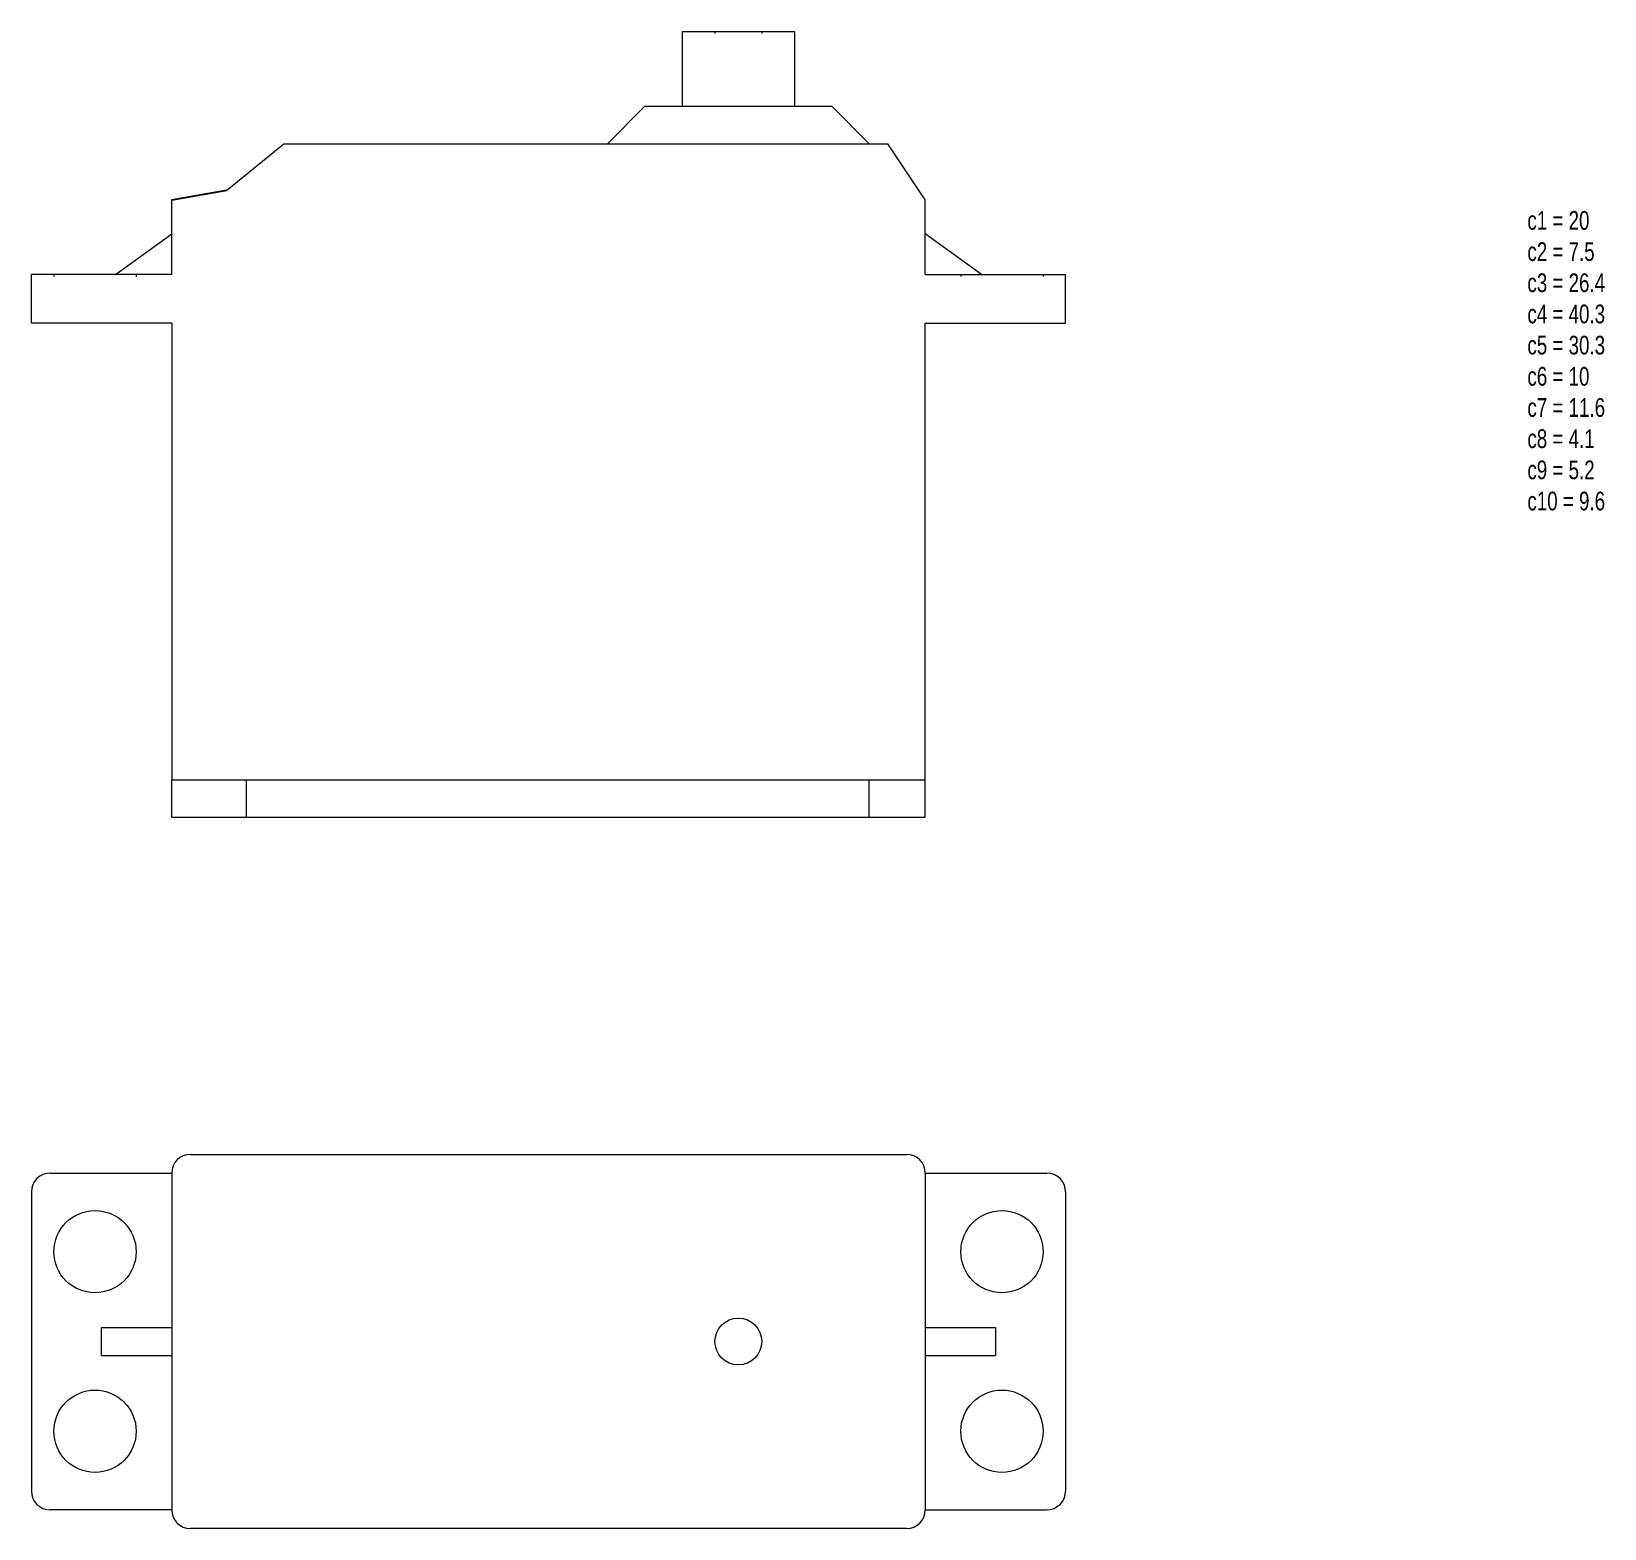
# Model space of a CAD drawing. Header units: millimetres. Extents: x 10 to 94.1, y 19.6 to 99.6.
import ezdxf

# ---------------------------------------------------------------- set-up
doc = ezdxf.new("R2010")
doc.units = ezdxf.units.MM
doc.linetypes.add('DOT', pattern=[6.35, 0, -6.35])
doc.layers.get('0').update_dxf_attribs({"linetype": 'CONTINUOUS'})
doc.layers.add('dimensions', color=2, linetype='CONTINUOUS', lineweight=0)
doc.styles.get("Standard").update_dxf_attribs({"font": 'txt', "width": 0.75})

msp = doc.modelspace()

# ---------------------------------------------------------------- linework, layer by layer
at = {"color": 7, "linetype": 'CONTINUOUS', "lineweight": 0}
for p, q in [((44.8, 99.6), (50.8, 99.6)), ((44.8, 99.6), (44.8, 95.6)), ((50.8, 99.6), (50.8, 95.6)), ((42.8, 95.6), (40.8, 93.6)), ((42.8, 95.6), (52.8, 95.6)), ((52.8, 95.6), (54.8, 93.6)), ((20.454351, 91.121356), (23.5, 93.6)), ((23.5, 93.6), (55.8, 93.6)), ((57.8, 90.6), (55.8, 93.6)), ((17.5, 86.6), (17.5, 90.6)), ((57.8, 86.6), (57.8, 90.6)), ((14.5, 86.6), (17.5, 88.779781)), ((60.8, 86.6), (57.8, 88.779781)), ((10, 84), (10, 86.6)), ((17.5, 86.6), (10, 86.6)), ((57.8, 86.6), (65.3, 86.6)), ((65.3, 84), (65.3, 86.6)), ((17.5, 84), (10, 84)), ((17.5, 84), (17.5, 59.6)), ((57.8, 59.6), (57.8, 84)), ((57.8, 84), (65.3, 84)), ((17.5, 57.6), (17.5, 59.6)), ((17.5, 59.6), (57.8, 59.6)), ((21.5, 57.6), (21.5, 59.6)), ((54.8, 57.6), (54.8, 59.6)), ((57.8, 57.6), (57.8, 59.6)), ((17.5, 57.6), (57.8, 57.6)), ((18.5, 39.569296), (56.8, 39.569296)), ((11, 38.569296), (17.5, 38.569296)), ((17.5, 38.569296), (17.5, 20.569296)), ((57.8, 38.569296), (64.3, 38.569296)), ((57.8, 38.569296), (57.8, 20.569296)), ((10, 37.569296), (10, 21.569296)), ((65.3, 37.569296), (65.3, 21.569296)), ((13.75, 28.819296), (13.75, 30.319296)), ((13.75, 30.319296), (17.5, 30.319296)), ((57.8, 30.319296), (61.55, 30.319296)), ((61.55, 30.319296), (61.55, 28.819296)), ((13.75, 28.819296), (17.5, 28.819296)), ((57.8, 28.819296), (61.55, 28.819296)), ((17.5, 20.569296), (11, 20.569296)), ((57.8, 20.569296), (64.3, 20.569296)), ((56.8, 19.569296), (18.5, 19.569296))]:
    msp.add_line(p, q, dxfattribs=at)
at = {"color": 7, "linetype": 'DOT', "lineweight": 0}
for p, q in [((46.55, 99.6), (46.55, 93.6)), ((49.05, 99.6), (49.05, 93.6)), ((11.2, 86.6), (11.2, 84)), ((15.6, 86.6), (15.6, 84)), ((59.7, 86.6), (59.7, 84)), ((64.1, 86.6), (64.1, 84))]:
    msp.add_line(p, q, dxfattribs=at)
msp.add_line((17.5, 90.6), (20.454351, 91.121356))
at = {"color": 7, "linetype": 'CONTINUOUS', "lineweight": 0}
for centre, radius in [((13.4, 34.369296), 2.2), ((61.9, 34.369296), 2.2), ((47.8, 29.569296), 1.25), ((13.4, 24.769296), 2.2), ((61.9, 24.769296), 2.2)]:
    msp.add_circle(centre, radius, dxfattribs=at)
for centre, start, end in [((18.5, 38.569296), 90, 180), ((56.8, 38.569296), 0, 90), ((11, 37.569296), 90, 180), ((64.3, 37.569296), 0, 90), ((11, 21.569296), 180, 270), ((64.3, 21.569296), 270, 0), ((18.5, 20.569296), 180, 270), ((56.8, 20.569296), 270, 0)]:
    msp.add_arc(centre, 1, start, end, dxfattribs=at)

# ---------------------------------------------------------------- texts
at = {"layer": 'dimensions', "insert": (90, 90), "char_height": 1, "width": 100, "attachment_point": 1}
msp.add_mtext('c1 = 20\\Pc2 = 7.5\\Pc3 = 26.4\\Pc4 = 40.3\\Pc5 = 30.3\\Pc6 = 10\\Pc7 = 11.6\\Pc8 = 4.1\\Pc9 = 5.2\\Pc10 = 9.6', dxfattribs=at)

doc.saveas('drawing.dxf')
